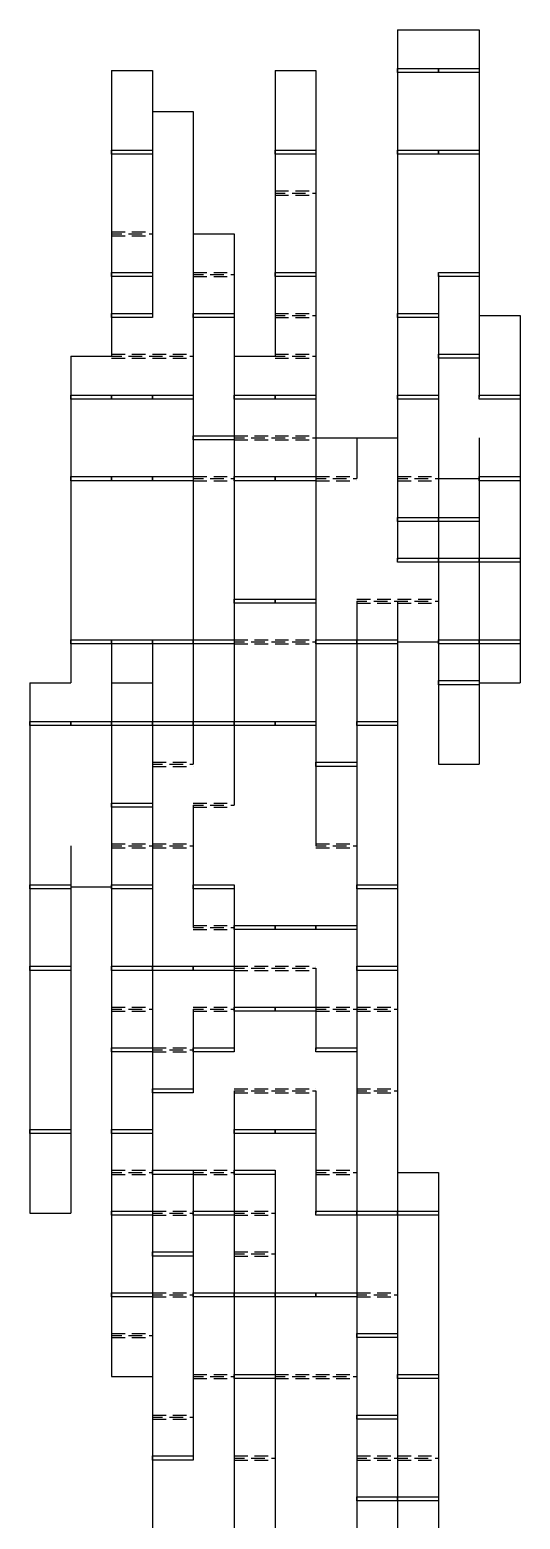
# Model space of a CAD drawing. Header units: millimetres. Extents: x 0 to 95, y 0 to 594.
# Drawn here: x 0 to 94.8, y 305.5 to 593.9 of the extents above; entities that cross this region are included whole.
import ezdxf

# ---------------------------------------------------------------- set-up
doc = ezdxf.new("R2010")
doc.units = ezdxf.units.MM
for name, color, linetype in [('CUT', 3, 'CONTINUOUS'), ('MOUNTAIN_FOLD', 1, 'CONTINUOUS'), ('VALLEY_FOLD', 5, 'CONTINUOUS')]:
    doc.layers.add(name, color=color, linetype=linetype)

msp = doc.modelspace()

# ---------------------------------------------------------------- linework, layer by layer
at = {"layer": 'CUT'}
for p, q in [((71.118, 593.944), (71.118, 586.042)), ((71.118, 593.944), (79.02, 593.944)), ((79.02, 593.944), (86.922, 593.944)), ((86.922, 593.944), (86.922, 586.042)), ((15.804, 586.042), (23.706, 586.042)), ((15.804, 586.042), (15.804, 578.14)), ((23.706, 586.042), (23.706, 578.14)), ((47.412, 586.042), (55.314, 586.042)), ((47.412, 586.042), (47.412, 578.14)), ((55.314, 586.042), (55.314, 578.14)), ((71.118, 586.042), (71.118, 578.14)), ((86.922, 586.042), (86.922, 578.14)), ((15.804, 578.14), (15.804, 570.238)), ((23.706, 578.14), (31.608, 578.14)), ((23.706, 578.14), (23.706, 570.238)), ((31.608, 578.14), (31.608, 570.238)), ((47.412, 578.14), (47.412, 570.238)), ((55.314, 578.14), (55.314, 570.238)), ((71.118, 578.14), (71.118, 570.238)), ((86.922, 578.14), (86.922, 570.238)), ((15.804, 570.238), (15.804, 562.336)), ((23.706, 570.238), (23.706, 562.336)), ((31.608, 570.238), (31.608, 562.336)), ((47.412, 570.238), (47.412, 562.336)), ((55.314, 570.238), (55.314, 562.336)), ((71.118, 570.238), (71.118, 562.336)), ((86.922, 570.238), (86.922, 562.336)), ((15.804, 562.336), (15.804, 554.434)), ((23.706, 562.336), (23.706, 554.434)), ((31.608, 562.336), (31.608, 554.434)), ((47.412, 562.336), (47.412, 554.434)), ((55.314, 562.336), (55.314, 554.434)), ((71.118, 562.336), (71.118, 554.434)), ((86.922, 562.336), (86.922, 554.434)), ((15.804, 554.434), (15.804, 546.532)), ((23.706, 554.434), (23.706, 546.532)), ((31.608, 554.434), (31.608, 546.532)), ((31.608, 554.434), (39.51, 554.434)), ((39.51, 554.434), (39.51, 546.532)), ((47.412, 554.434), (47.412, 546.532)), ((55.314, 554.434), (55.314, 546.532)), ((71.118, 554.434), (71.118, 546.532)), ((86.922, 554.434), (86.922, 546.532)), ((15.804, 546.532), (15.804, 538.63)), ((23.706, 546.532), (23.706, 538.63)), ((31.608, 546.532), (31.608, 538.63)), ((39.51, 546.532), (39.51, 538.63)), ((47.412, 546.532), (47.412, 538.63)), ((55.314, 546.532), (55.314, 538.63)), ((71.118, 546.532), (71.118, 538.63)), ((79.02, 546.532), (79.02, 538.63)), ((86.922, 546.532), (86.922, 538.63)), ((15.804, 538.63), (15.804, 530.728)), ((31.608, 538.63), (31.608, 530.728)), ((39.51, 538.63), (39.51, 530.728)), ((47.412, 538.63), (47.412, 530.728)), ((55.314, 538.63), (55.314, 530.728)), ((71.118, 538.63), (71.118, 530.728)), ((79.02, 538.63), (79.02, 530.728)), ((86.922, 538.63), (86.922, 530.728)), ((86.922, 538.63), (94.824, 538.63)), ((94.824, 538.63), (94.824, 530.728)), ((7.902, 530.728), (7.902, 522.826)), ((7.902, 530.728), (15.804, 530.728)), ((31.608, 530.728), (31.608, 522.826)), ((39.51, 530.728), (39.51, 522.826)), ((39.51, 530.728), (47.412, 530.728)), ((55.314, 530.728), (55.314, 522.826)), ((71.118, 530.728), (71.118, 522.826)), ((79.02, 530.728), (79.02, 522.826)), ((86.922, 530.728), (86.922, 522.826)), ((94.824, 530.728), (94.824, 522.826)), ((7.902, 522.826), (7.902, 514.924)), ((31.608, 522.826), (31.608, 514.924)), ((39.51, 522.826), (39.51, 514.924)), ((55.314, 522.826), (55.314, 514.924)), ((71.118, 522.826), (71.118, 514.924)), ((79.02, 522.826), (79.02, 514.924)), ((94.824, 522.826), (94.824, 514.924)), ((7.902, 514.924), (7.902, 507.022)), ((31.608, 514.924), (31.608, 507.022)), ((39.51, 514.924), (39.51, 507.022)), ((55.314, 514.924), (63.216, 514.924)), ((55.314, 514.924), (55.314, 507.022)), ((63.216, 514.924), (71.118, 514.924)), ((63.216, 514.924), (63.216, 507.022)), ((71.118, 514.924), (71.118, 507.022)), ((79.02, 514.924), (79.02, 507.022)), ((86.922, 514.924), (86.922, 507.022)), ((94.824, 514.924), (94.824, 507.022)), ((7.902, 507.022), (7.902, 499.12)), ((31.608, 507.022), (31.608, 499.12)), ((39.51, 507.022), (39.51, 499.12)), ((55.314, 507.022), (55.314, 499.12)), ((71.118, 507.022), (71.118, 499.12)), ((79.02, 507.022), (86.922, 507.022)), ((79.02, 507.022), (79.02, 499.12)), ((86.922, 507.022), (86.922, 499.12)), ((94.824, 507.022), (94.824, 499.12)), ((7.902, 499.12), (7.902, 491.218)), ((31.608, 499.12), (31.608, 491.218)), ((39.51, 499.12), (39.51, 491.218)), ((55.314, 499.12), (55.314, 491.218)), ((71.118, 499.12), (71.118, 491.218)), ((79.02, 499.12), (79.02, 491.218)), ((86.922, 499.12), (86.922, 491.218)), ((94.824, 499.12), (94.824, 491.218)), ((7.902, 491.218), (7.902, 483.316)), ((31.608, 491.218), (31.608, 483.316)), ((39.51, 491.218), (39.51, 483.316)), ((55.314, 491.218), (55.314, 483.316)), ((79.02, 491.218), (79.02, 483.316)), ((86.922, 491.218), (86.922, 483.316)), ((94.824, 491.218), (94.824, 483.316)), ((7.902, 483.316), (7.902, 475.414)), ((31.608, 483.316), (31.608, 475.414)), ((39.51, 483.316), (39.51, 475.414)), ((55.314, 483.316), (55.314, 475.414)), ((63.216, 483.316), (63.216, 475.414)), ((71.118, 483.316), (71.118, 475.414)), ((79.02, 483.316), (79.02, 475.414)), ((86.922, 483.316), (86.922, 475.414)), ((94.824, 483.316), (94.824, 475.414)), ((7.902, 475.414), (7.902, 467.512)), ((15.804, 475.414), (15.804, 467.512)), ((23.706, 475.414), (23.706, 467.512)), ((31.608, 475.414), (31.608, 467.512)), ((39.51, 475.414), (39.51, 467.512)), ((55.314, 475.414), (55.314, 467.512)), ((63.216, 475.414), (63.216, 467.512)), ((71.118, 475.414), (71.118, 467.512)), ((71.118, 475.414), (79.02, 475.414)), ((79.02, 475.414), (79.02, 467.512)), ((86.922, 475.414), (86.922, 467.512)), ((94.824, 475.414), (94.824, 467.512)), ((0, 467.512), (7.902, 467.512)), ((0, 467.512), (0, 459.61)), ((15.804, 467.512), (23.706, 467.512)), ((15.804, 467.512), (15.804, 459.61)), ((23.706, 467.512), (23.706, 459.61)), ((31.608, 467.512), (31.608, 459.61)), ((39.51, 467.512), (39.51, 459.61)), ((55.314, 467.512), (55.314, 459.61)), ((63.216, 467.512), (63.216, 459.61)), ((71.118, 467.512), (71.118, 459.61)), ((79.02, 467.512), (79.02, 459.61)), ((86.922, 467.512), (94.824, 467.512)), ((86.922, 467.512), (86.922, 459.61)), ((0, 459.61), (0, 451.708)), ((15.804, 459.61), (15.804, 451.708)), ((23.706, 459.61), (23.706, 451.708)), ((31.608, 459.61), (31.608, 451.708)), ((39.51, 459.61), (39.51, 451.708)), ((55.314, 459.61), (55.314, 451.708)), ((63.216, 459.61), (63.216, 451.708)), ((71.118, 459.61), (71.118, 451.708)), ((79.02, 459.61), (79.02, 451.708)), ((86.922, 459.61), (86.922, 451.708)), ((0, 451.708), (0, 443.806)), ((15.804, 451.708), (15.804, 443.806)), ((23.706, 451.708), (23.706, 443.806)), ((39.51, 451.708), (39.51, 443.806)), ((55.314, 451.708), (55.314, 443.806)), ((63.216, 451.708), (63.216, 443.806)), ((71.118, 451.708), (71.118, 443.806)), ((79.02, 451.708), (86.922, 451.708)), ((0, 443.806), (0, 435.904)), ((15.804, 443.806), (15.804, 435.904)), ((23.706, 443.806), (23.706, 435.904)), ((31.608, 443.806), (31.608, 435.904)), ((55.314, 443.806), (55.314, 435.904)), ((63.216, 443.806), (63.216, 435.904)), ((71.118, 443.806), (71.118, 435.904)), ((0, 435.904), (0, 428.002)), ((7.902, 435.904), (7.902, 428.002)), ((15.804, 435.904), (15.804, 428.002)), ((23.706, 435.904), (23.706, 428.002)), ((31.608, 435.904), (31.608, 428.002)), ((63.216, 435.904), (63.216, 428.002)), ((71.118, 435.904), (71.118, 428.002)), ((0, 428.002), (0, 420.1)), ((7.902, 428.002), (7.902, 420.1)), ((7.902, 428.002), (15.804, 428.002)), ((15.804, 428.002), (15.804, 420.1)), ((23.706, 428.002), (23.706, 420.1)), ((31.608, 428.002), (31.608, 420.1)), ((39.51, 428.002), (39.51, 420.1)), ((63.216, 428.002), (63.216, 420.1)), ((71.118, 428.002), (71.118, 420.1)), ((0, 420.1), (0, 412.198)), ((7.902, 420.1), (7.902, 412.198)), ((15.804, 420.1), (15.804, 412.198)), ((23.706, 420.1), (23.706, 412.198)), ((39.51, 420.1), (39.51, 412.198)), ((63.216, 420.1), (63.216, 412.198)), ((71.118, 420.1), (71.118, 412.198)), ((0, 412.198), (0, 404.296)), ((7.902, 412.198), (7.902, 404.296)), ((15.804, 412.198), (15.804, 404.296)), ((23.706, 412.198), (23.706, 404.296)), ((39.51, 412.198), (39.51, 404.296)), ((55.314, 412.198), (55.314, 404.296)), ((63.216, 412.198), (63.216, 404.296)), ((71.118, 412.198), (71.118, 404.296)), ((0, 404.296), (0, 396.394)), ((7.902, 404.296), (7.902, 396.394)), ((15.804, 404.296), (15.804, 396.394)), ((23.706, 404.296), (23.706, 396.394)), ((31.608, 404.296), (31.608, 396.394)), ((39.51, 404.296), (39.51, 396.394)), ((55.314, 404.296), (55.314, 396.394)), ((63.216, 404.296), (63.216, 396.394)), ((71.118, 404.296), (71.118, 396.394)), ((0, 396.394), (0, 388.492)), ((7.902, 396.394), (7.902, 388.492)), ((15.804, 396.394), (15.804, 388.492)), ((23.706, 396.394), (23.706, 388.492)), ((31.608, 396.394), (31.608, 388.492)), ((63.216, 396.394), (63.216, 388.492)), ((71.118, 396.394), (71.118, 388.492)), ((0, 388.492), (0, 380.59)), ((7.902, 388.492), (7.902, 380.59)), ((15.804, 388.492), (15.804, 380.59)), ((23.706, 388.492), (23.706, 380.59)), ((39.51, 388.492), (39.51, 380.59)), ((55.314, 388.492), (55.314, 380.59)), ((63.216, 388.492), (63.216, 380.59)), ((71.118, 388.492), (71.118, 380.59)), ((0, 380.59), (0, 372.688)), ((7.902, 380.59), (7.902, 372.688)), ((15.804, 380.59), (15.804, 372.688)), ((23.706, 380.59), (23.706, 372.688)), ((39.51, 380.59), (39.51, 372.688)), ((55.314, 380.59), (55.314, 372.688)), ((63.216, 380.59), (63.216, 372.688)), ((71.118, 380.59), (71.118, 372.688)), ((0, 372.688), (0, 364.786)), ((7.902, 372.688), (7.902, 364.786)), ((15.804, 372.688), (15.804, 364.786)), ((23.706, 372.688), (23.706, 364.786)), ((31.608, 372.688), (31.608, 364.786)), ((39.51, 372.688), (39.51, 364.786)), ((47.412, 372.688), (47.412, 364.786)), ((55.314, 372.688), (55.314, 364.786)), ((63.216, 372.688), (63.216, 364.786)), ((71.118, 372.688), (71.118, 364.786)), ((71.118, 372.688), (79.02, 372.688)), ((79.02, 372.688), (79.02, 364.786)), ((0, 364.786), (7.902, 364.786)), ((15.804, 364.786), (15.804, 356.884)), ((23.706, 364.786), (23.706, 356.884)), ((31.608, 364.786), (31.608, 356.884)), ((39.51, 364.786), (39.51, 356.884)), ((47.412, 364.786), (47.412, 356.884)), ((63.216, 364.786), (63.216, 356.884)), ((71.118, 364.786), (71.118, 356.884)), ((79.02, 364.786), (79.02, 356.884)), ((15.804, 356.884), (15.804, 348.982)), ((23.706, 356.884), (23.706, 348.982)), ((31.608, 356.884), (31.608, 348.982)), ((39.51, 356.884), (39.51, 348.982)), ((47.412, 356.884), (47.412, 348.982)), ((63.216, 356.884), (63.216, 348.982)), ((71.118, 356.884), (71.118, 348.982)), ((79.02, 356.884), (79.02, 348.982)), ((15.804, 348.982), (15.804, 341.08)), ((23.706, 348.982), (23.706, 341.08)), ((31.608, 348.982), (31.608, 341.08)), ((39.51, 348.982), (39.51, 341.08)), ((47.412, 348.982), (47.412, 341.08)), ((63.216, 348.982), (63.216, 341.08)), ((71.118, 348.982), (71.118, 341.08)), ((79.02, 348.982), (79.02, 341.08)), ((15.804, 341.08), (15.804, 333.178)), ((23.706, 341.08), (23.706, 333.178)), ((31.608, 341.08), (31.608, 333.178)), ((39.51, 341.08), (39.51, 333.178)), ((47.412, 341.08), (47.412, 333.178)), ((63.216, 341.08), (63.216, 333.178)), ((71.118, 341.08), (71.118, 333.178)), ((79.02, 341.08), (79.02, 333.178)), ((15.804, 333.178), (23.706, 333.178)), ((23.706, 333.178), (23.706, 325.276)), ((31.608, 333.178), (31.608, 325.276)), ((39.51, 333.178), (39.51, 325.276)), ((47.412, 333.178), (47.412, 325.276)), ((63.216, 333.178), (63.216, 325.276)), ((71.118, 333.178), (71.118, 325.276)), ((79.02, 333.178), (79.02, 325.276)), ((23.706, 325.276), (23.706, 317.374)), ((31.608, 325.276), (31.608, 317.374)), ((39.51, 325.276), (39.51, 317.374)), ((47.412, 325.276), (47.412, 317.374)), ((63.216, 325.276), (63.216, 317.374)), ((71.118, 325.276), (71.118, 317.374)), ((79.02, 325.276), (79.02, 317.374)), ((23.706, 317.374), (23.706, 309.472)), ((39.51, 317.374), (39.51, 309.472)), ((47.412, 317.374), (47.412, 309.472)), ((63.216, 317.374), (63.216, 309.472)), ((71.118, 317.374), (71.118, 309.472)), ((79.02, 317.374), (79.02, 309.472)), ((23.706, 309.472), (23.706, 301.57)), ((39.51, 309.472), (39.51, 301.57)), ((47.412, 309.472), (47.412, 301.57)), ((63.216, 309.472), (63.216, 301.57)), ((71.118, 309.472), (71.118, 301.57)), ((79.02, 309.472), (79.02, 301.57))]:
    msp.add_line(p, q, dxfattribs=at)
at = {"layer": 'MOUNTAIN_FOLD'}
for points in [[(71.118, 586.4371), (79.02, 586.4371), (79.02, 585.6469), (71.118, 585.6469)], [(79.02, 586.4371), (86.922, 586.4371), (86.922, 585.6469), (79.02, 585.6469)], [(15.804, 570.6331), (23.706, 570.6331), (23.706, 569.8429), (15.804, 569.8429)], [(47.412, 570.6331), (55.314, 570.6331), (55.314, 569.8429), (47.412, 569.8429)], [(71.118, 570.6331), (79.02, 570.6331), (79.02, 569.8429), (71.118, 569.8429)], [(79.02, 570.6331), (86.922, 570.6331), (86.922, 569.8429), (79.02, 569.8429)], [(15.804, 546.9271), (23.706, 546.9271), (23.706, 546.1369), (15.804, 546.1369)], [(47.412, 546.9271), (55.314, 546.9271), (55.314, 546.1369), (47.412, 546.1369)], [(79.02, 546.9271), (86.922, 546.9271), (86.922, 546.1369), (79.02, 546.1369)], [(15.804, 539.0251), (23.706, 539.0251), (23.706, 538.2349), (15.804, 538.2349)], [(31.608, 539.0251), (39.51, 539.0251), (39.51, 538.2349), (31.608, 538.2349)], [(71.118, 539.0251), (79.02, 539.0251), (79.02, 538.2349), (71.118, 538.2349)], [(79.02, 531.1231), (86.922, 531.1231), (86.922, 530.3329), (79.02, 530.3329)], [(7.902, 523.2211), (15.804, 523.2211), (15.804, 522.4309), (7.902, 522.4309)], [(15.804, 523.2211), (23.706, 523.2211), (23.706, 522.4309), (15.804, 522.4309)], [(23.706, 523.2211), (31.608, 523.2211), (31.608, 522.4309), (23.706, 522.4309)], [(39.51, 523.2211), (47.412, 523.2211), (47.412, 522.4309), (39.51, 522.4309)], [(47.412, 523.2211), (55.314, 523.2211), (55.314, 522.4309), (47.412, 522.4309)], [(71.118, 523.2211), (79.02, 523.2211), (79.02, 522.4309), (71.118, 522.4309)], [(86.922, 523.2211), (94.824, 523.2211), (94.824, 522.4309), (86.922, 522.4309)], [(31.608, 515.3191), (39.51, 515.3191), (39.51, 514.5289), (31.608, 514.5289)], [(7.902, 507.4171), (15.804, 507.4171), (15.804, 506.6269), (7.902, 506.6269)], [(15.804, 507.4171), (23.706, 507.4171), (23.706, 506.6269), (15.804, 506.6269)], [(23.706, 507.4171), (31.608, 507.4171), (31.608, 506.6269), (23.706, 506.6269)], [(39.51, 507.4171), (47.412, 507.4171), (47.412, 506.6269), (39.51, 506.6269)], [(47.412, 507.4171), (55.314, 507.4171), (55.314, 506.6269), (47.412, 506.6269)], [(86.922, 507.4171), (94.824, 507.4171), (94.824, 506.6269), (86.922, 506.6269)], [(71.118, 499.5151), (79.02, 499.5151), (79.02, 498.7249), (71.118, 498.7249)], [(79.02, 499.5151), (86.922, 499.5151), (86.922, 498.7249), (79.02, 498.7249)], [(71.118, 491.6131), (79.02, 491.6131), (79.02, 490.8229), (71.118, 490.8229)], [(79.02, 491.6131), (86.922, 491.6131), (86.922, 490.8229), (79.02, 490.8229)], [(86.922, 491.6131), (94.824, 491.6131), (94.824, 490.8229), (86.922, 490.8229)], [(39.51, 483.7111), (47.412, 483.7111), (47.412, 482.9209), (39.51, 482.9209)], [(47.412, 483.7111), (55.314, 483.7111), (55.314, 482.9209), (47.412, 482.9209)], [(7.902, 475.8091), (15.804, 475.8091), (15.804, 475.0189), (7.902, 475.0189)], [(15.804, 475.8091), (23.706, 475.8091), (23.706, 475.0189), (15.804, 475.0189)], [(23.706, 475.8091), (31.608, 475.8091), (31.608, 475.0189), (23.706, 475.0189)], [(31.608, 475.8091), (39.51, 475.8091), (39.51, 475.0189), (31.608, 475.0189)], [(55.314, 475.8091), (63.216, 475.8091), (63.216, 475.0189), (55.314, 475.0189)], [(63.216, 475.8091), (71.118, 475.8091), (71.118, 475.0189), (63.216, 475.0189)], [(79.02, 475.8091), (86.922, 475.8091), (86.922, 475.0189), (79.02, 475.0189)], [(86.922, 475.8091), (94.824, 475.8091), (94.824, 475.0189), (86.922, 475.0189)], [(79.02, 467.9071), (86.922, 467.9071), (86.922, 467.1169), (79.02, 467.1169)], [(0, 460.0051), (7.902, 460.0051), (7.902, 459.2149), (0, 459.2149)], [(7.902, 460.0051), (15.804, 460.0051), (15.804, 459.2149), (7.902, 459.2149)], [(15.804, 460.0051), (23.706, 460.0051), (23.706, 459.2149), (15.804, 459.2149)], [(23.706, 460.0051), (31.608, 460.0051), (31.608, 459.2149), (23.706, 459.2149)], [(31.608, 460.0051), (39.51, 460.0051), (39.51, 459.2149), (31.608, 459.2149)], [(39.51, 460.0051), (47.412, 460.0051), (47.412, 459.2149), (39.51, 459.2149)], [(47.412, 460.0051), (55.314, 460.0051), (55.314, 459.2149), (47.412, 459.2149)], [(63.216, 460.0051), (71.118, 460.0051), (71.118, 459.2149), (63.216, 459.2149)], [(55.314, 452.1031), (63.216, 452.1031), (63.216, 451.3129), (55.314, 451.3129)], [(15.804, 444.2011), (23.706, 444.2011), (23.706, 443.4109), (15.804, 443.4109)], [(0, 428.3971), (7.902, 428.3971), (7.902, 427.6069), (0, 427.6069)], [(15.804, 428.3971), (23.706, 428.3971), (23.706, 427.6069), (15.804, 427.6069)], [(31.608, 428.3971), (39.51, 428.3971), (39.51, 427.6069), (31.608, 427.6069)], [(63.216, 428.3971), (71.118, 428.3971), (71.118, 427.6069), (63.216, 427.6069)], [(39.51, 420.4951), (47.412, 420.4951), (47.412, 419.7049), (39.51, 419.7049)], [(47.412, 420.4951), (55.314, 420.4951), (55.314, 419.7049), (47.412, 419.7049)], [(55.314, 420.4951), (63.216, 420.4951), (63.216, 419.7049), (55.314, 419.7049)], [(0, 412.5931), (7.902, 412.5931), (7.902, 411.8029), (0, 411.8029)], [(15.804, 412.5931), (23.706, 412.5931), (23.706, 411.8029), (15.804, 411.8029)], [(23.706, 412.5931), (31.608, 412.5931), (31.608, 411.8029), (23.706, 411.8029)], [(31.608, 412.5931), (39.51, 412.5931), (39.51, 411.8029), (31.608, 411.8029)], [(63.216, 412.5931), (71.118, 412.5931), (71.118, 411.8029), (63.216, 411.8029)], [(39.51, 404.6911), (47.412, 404.6911), (47.412, 403.9009), (39.51, 403.9009)], [(47.412, 404.6911), (55.314, 404.6911), (55.314, 403.9009), (47.412, 403.9009)], [(15.804, 396.7891), (23.706, 396.7891), (23.706, 395.9989), (15.804, 395.9989)], [(31.608, 396.7891), (39.51, 396.7891), (39.51, 395.9989), (31.608, 395.9989)], [(55.314, 396.7891), (63.216, 396.7891), (63.216, 395.9989), (55.314, 395.9989)], [(23.706, 388.8871), (31.608, 388.8871), (31.608, 388.0969), (23.706, 388.0969)], [(0, 380.9851), (7.902, 380.9851), (7.902, 380.1949), (0, 380.1949)], [(15.804, 380.9851), (23.706, 380.9851), (23.706, 380.1949), (15.804, 380.1949)], [(39.51, 380.9851), (47.412, 380.9851), (47.412, 380.1949), (39.51, 380.1949)], [(47.412, 380.9851), (55.314, 380.9851), (55.314, 380.1949), (47.412, 380.1949)], [(23.706, 373.0831), (31.608, 373.0831), (31.608, 372.2929), (23.706, 372.2929)], [(39.51, 373.0831), (47.412, 373.0831), (47.412, 372.2929), (39.51, 372.2929)], [(15.804, 365.1811), (23.706, 365.1811), (23.706, 364.3909), (15.804, 364.3909)], [(31.608, 365.1811), (39.51, 365.1811), (39.51, 364.3909), (31.608, 364.3909)], [(55.314, 365.1811), (63.216, 365.1811), (63.216, 364.3909), (55.314, 364.3909)], [(63.216, 365.1811), (71.118, 365.1811), (71.118, 364.3909), (63.216, 364.3909)], [(71.118, 365.1811), (79.02, 365.1811), (79.02, 364.3909), (71.118, 364.3909)], [(23.706, 357.2791), (31.608, 357.2791), (31.608, 356.4889), (23.706, 356.4889)], [(15.804, 349.3771), (23.706, 349.3771), (23.706, 348.5869), (15.804, 348.5869)], [(31.608, 349.3771), (39.51, 349.3771), (39.51, 348.5869), (31.608, 348.5869)], [(39.51, 349.3771), (47.412, 349.3771), (47.412, 348.5869), (39.51, 348.5869)], [(47.412, 349.3771), (55.314, 349.3771), (55.314, 348.5869), (47.412, 348.5869)], [(55.314, 349.3771), (63.216, 349.3771), (63.216, 348.5869), (55.314, 348.5869)], [(63.216, 341.4751), (71.118, 341.4751), (71.118, 340.6849), (63.216, 340.6849)], [(39.51, 333.5731), (47.412, 333.5731), (47.412, 332.7829), (39.51, 332.7829)], [(71.118, 333.5731), (79.02, 333.5731), (79.02, 332.7829), (71.118, 332.7829)], [(63.216, 325.6711), (71.118, 325.6711), (71.118, 324.8809), (63.216, 324.8809)], [(23.706, 317.7691), (31.608, 317.7691), (31.608, 316.9789), (23.706, 316.9789)], [(63.216, 309.8671), (71.118, 309.8671), (71.118, 309.0769), (63.216, 309.0769)], [(71.118, 309.8671), (79.02, 309.8671), (79.02, 309.0769), (71.118, 309.0769)]]:
    msp.add_lwpolyline(points, close=True, dxfattribs=at)
at = {"layer": 'VALLEY_FOLD'}
for p, q in [((47.412, 562.7311), (50.046, 562.7311)), ((51.363, 562.7311), (53.997, 562.7311)), ((55.314, 562.7311), (55.314, 562.7311)), ((47.412, 562.336), (49.3875, 562.336)), ((47.412, 561.9409), (50.046, 561.9409)), ((50.7045, 562.336), (53.3385, 562.336)), ((51.363, 561.9409), (53.997, 561.9409)), ((54.6555, 562.336), (55.314, 562.336)), ((55.314, 561.9409), (55.314, 561.9409)), ((15.804, 554.8291), (18.438, 554.8291)), ((15.804, 554.434), (17.7795, 554.434)), ((15.804, 554.0389), (18.438, 554.0389)), ((19.0965, 554.434), (21.7305, 554.434)), ((19.755, 554.8291), (22.389, 554.8291)), ((19.755, 554.0389), (22.389, 554.0389)), ((23.0475, 554.434), (23.706, 554.434)), ((31.608, 546.9271), (34.242, 546.9271)), ((31.608, 546.532), (33.5835, 546.532)), ((31.608, 546.1369), (34.242, 546.1369)), ((34.9005, 546.532), (37.5345, 546.532)), ((35.559, 546.9271), (38.193, 546.9271)), ((35.559, 546.1369), (38.193, 546.1369)), ((38.8515, 546.532), (39.51, 546.532)), ((47.412, 539.0251), (50.046, 539.0251)), ((47.412, 538.63), (49.3875, 538.63)), ((47.412, 538.2349), (50.046, 538.2349)), ((50.7045, 538.63), (53.3385, 538.63)), ((51.363, 539.0251), (53.997, 539.0251)), ((51.363, 538.2349), (53.997, 538.2349)), ((54.6555, 538.63), (55.314, 538.63)), ((55.314, 539.0251), (55.314, 539.0251)), ((55.314, 538.2349), (55.314, 538.2349)), ((15.804, 531.1231), (18.438, 531.1231)), ((15.804, 530.728), (17.7795, 530.728)), ((19.0965, 530.728), (21.7305, 530.728)), ((19.755, 531.1231), (22.389, 531.1231)), ((23.0475, 530.728), (23.706, 530.728)), ((23.706, 531.1231), (26.34, 531.1231)), ((23.706, 530.728), (25.6815, 530.728)), ((26.9985, 530.728), (29.6325, 530.728)), ((27.657, 531.1231), (30.291, 531.1231)), ((30.9495, 530.728), (31.608, 530.728)), ((31.608, 531.1231), (31.608, 531.1231)), ((47.412, 531.1231), (50.046, 531.1231)), ((47.412, 530.728), (49.3875, 530.728)), ((50.7045, 530.728), (53.3385, 530.728)), ((51.363, 531.1231), (53.997, 531.1231)), ((54.6555, 530.728), (55.314, 530.728)), ((55.314, 531.1231), (55.314, 531.1231)), ((15.804, 530.3329), (18.438, 530.3329)), ((19.755, 530.3329), (22.389, 530.3329)), ((23.706, 530.3329), (26.34, 530.3329)), ((27.657, 530.3329), (30.291, 530.3329)), ((31.608, 530.3329), (31.608, 530.3329)), ((47.412, 530.3329), (50.046, 530.3329)), ((51.363, 530.3329), (53.997, 530.3329)), ((55.314, 530.3329), (55.314, 530.3329)), ((39.51, 515.3191), (42.144, 515.3191)), ((39.51, 514.924), (41.4855, 514.924)), ((39.51, 514.5289), (42.144, 514.5289)), ((42.8025, 514.924), (45.4365, 514.924)), ((43.461, 515.3191), (46.095, 515.3191)), ((43.461, 514.5289), (46.095, 514.5289)), ((46.7535, 514.924), (47.412, 514.924)), ((47.412, 515.3191), (47.412, 515.3191)), ((47.412, 515.3191), (50.046, 515.3191)), ((47.412, 514.924), (49.3875, 514.924)), ((47.412, 514.5289), (47.412, 514.5289)), ((47.412, 514.5289), (50.046, 514.5289)), ((50.7045, 514.924), (53.3385, 514.924)), ((51.363, 515.3191), (53.997, 515.3191)), ((51.363, 514.5289), (53.997, 514.5289)), ((54.6555, 514.924), (55.314, 514.924)), ((55.314, 515.3191), (55.314, 515.3191)), ((55.314, 514.5289), (55.314, 514.5289)), ((31.608, 507.4171), (34.242, 507.4171)), ((31.608, 507.022), (33.5835, 507.022)), ((31.608, 506.6269), (34.242, 506.6269)), ((34.9005, 507.022), (37.5345, 507.022)), ((35.559, 507.4171), (38.193, 507.4171)), ((35.559, 506.6269), (38.193, 506.6269)), ((38.8515, 507.022), (39.51, 507.022)), ((55.314, 507.4171), (57.948, 507.4171)), ((55.314, 507.022), (57.2895, 507.022)), ((55.314, 506.6269), (57.948, 506.6269)), ((58.6065, 507.022), (61.2405, 507.022)), ((59.265, 507.4171), (61.899, 507.4171)), ((59.265, 506.6269), (61.899, 506.6269)), ((62.5575, 507.022), (63.216, 507.022)), ((63.216, 507.4171), (63.216, 507.4171)), ((63.216, 506.6269), (63.216, 506.6269)), ((71.118, 507.4171), (73.752, 507.4171)), ((71.118, 507.022), (73.0935, 507.022)), ((71.118, 506.6269), (73.752, 506.6269)), ((74.4105, 507.022), (77.0445, 507.022)), ((75.069, 507.4171), (77.703, 507.4171)), ((75.069, 506.6269), (77.703, 506.6269)), ((78.3615, 507.022), (79.02, 507.022)), ((79.02, 507.4171), (79.02, 507.4171)), ((79.02, 506.6269), (79.02, 506.6269)), ((63.216, 483.7111), (65.85, 483.7111)), ((63.216, 483.316), (65.1915, 483.316)), ((63.216, 482.9209), (65.85, 482.9209)), ((66.5085, 483.316), (69.1425, 483.316)), ((67.167, 483.7111), (69.801, 483.7111)), ((67.167, 482.9209), (69.801, 482.9209)), ((70.4595, 483.316), (71.118, 483.316)), ((71.118, 483.7111), (73.752, 483.7111)), ((71.118, 483.316), (73.0935, 483.316)), ((71.118, 482.9209), (73.752, 482.9209)), ((74.4105, 483.316), (77.0445, 483.316)), ((75.069, 483.7111), (77.703, 483.7111)), ((75.069, 482.9209), (77.703, 482.9209)), ((78.3615, 483.316), (79.02, 483.316)), ((79.02, 483.7111), (79.02, 483.7111)), ((79.02, 482.9209), (79.02, 482.9209)), ((39.51, 475.8091), (42.144, 475.8091)), ((39.51, 475.414), (41.4855, 475.414)), ((39.51, 475.0189), (42.144, 475.0189)), ((42.8025, 475.414), (45.4365, 475.414)), ((43.461, 475.8091), (46.095, 475.8091)), ((43.461, 475.0189), (46.095, 475.0189)), ((46.7535, 475.414), (47.412, 475.414)), ((47.412, 475.8091), (47.412, 475.8091)), ((47.412, 475.8091), (50.046, 475.8091)), ((47.412, 475.414), (49.3875, 475.414)), ((47.412, 475.0189), (50.046, 475.0189)), ((47.412, 475.0189), (47.412, 475.0189)), ((50.7045, 475.414), (53.3385, 475.414)), ((51.363, 475.8091), (53.997, 475.8091)), ((51.363, 475.0189), (53.997, 475.0189)), ((54.6555, 475.414), (55.314, 475.414)), ((55.314, 475.8091), (55.314, 475.8091)), ((55.314, 475.0189), (55.314, 475.0189)), ((23.706, 452.1031), (26.34, 452.1031)), ((23.706, 451.708), (25.6815, 451.708)), ((23.706, 451.3129), (26.34, 451.3129)), ((26.9985, 451.708), (29.6325, 451.708)), ((27.657, 452.1031), (30.291, 452.1031)), ((27.657, 451.3129), (30.291, 451.3129)), ((30.9495, 451.708), (31.608, 451.708)), ((31.608, 452.1031), (31.608, 452.1031)), ((31.608, 451.3129), (31.608, 451.3129)), ((31.608, 444.2011), (34.242, 444.2011)), ((35.559, 444.2011), (38.193, 444.2011)), ((31.608, 443.806), (33.5835, 443.806)), ((31.608, 443.4109), (34.242, 443.4109)), ((34.9005, 443.806), (37.5345, 443.806)), ((35.559, 443.4109), (38.193, 443.4109)), ((38.8515, 443.806), (39.51, 443.806)), ((15.804, 436.2991), (18.438, 436.2991)), ((15.804, 435.904), (17.7795, 435.904)), ((19.0965, 435.904), (21.7305, 435.904)), ((19.755, 436.2991), (22.389, 436.2991)), ((23.0475, 435.904), (23.706, 435.904)), ((23.706, 436.2991), (26.34, 436.2991)), ((23.706, 435.904), (25.6815, 435.904)), ((26.9985, 435.904), (29.6325, 435.904)), ((27.657, 436.2991), (30.291, 436.2991)), ((30.9495, 435.904), (31.608, 435.904)), ((31.608, 436.2991), (31.608, 436.2991)), ((55.314, 436.2991), (57.948, 436.2991)), ((55.314, 435.904), (57.2895, 435.904)), ((58.6065, 435.904), (61.2405, 435.904)), ((59.265, 436.2991), (61.899, 436.2991)), ((62.5575, 435.904), (63.216, 435.904)), ((63.216, 436.2991), (63.216, 436.2991)), ((15.804, 435.5089), (18.438, 435.5089)), ((19.755, 435.5089), (22.389, 435.5089)), ((23.706, 435.5089), (26.34, 435.5089)), ((27.657, 435.5089), (30.291, 435.5089)), ((31.608, 435.5089), (31.608, 435.5089)), ((55.314, 435.5089), (57.948, 435.5089)), ((59.265, 435.5089), (61.899, 435.5089)), ((63.216, 435.5089), (63.216, 435.5089)), ((31.608, 420.4951), (34.242, 420.4951)), ((31.608, 420.1), (33.5835, 420.1)), ((31.608, 419.7049), (34.242, 419.7049)), ((34.9005, 420.1), (37.5345, 420.1)), ((35.559, 420.4951), (38.193, 420.4951)), ((35.559, 419.7049), (38.193, 419.7049)), ((38.8515, 420.1), (39.51, 420.1)), ((39.51, 412.5931), (42.144, 412.5931)), ((43.461, 412.5931), (46.095, 412.5931)), ((47.412, 412.5931), (50.046, 412.5931)), ((47.412, 412.5931), (47.412, 412.5931)), ((51.363, 412.5931), (53.997, 412.5931)), ((55.314, 412.5931), (55.314, 412.5931)), ((39.51, 412.198), (41.4855, 412.198)), ((39.51, 411.8029), (42.144, 411.8029)), ((42.8025, 412.198), (45.4365, 412.198)), ((43.461, 411.8029), (46.095, 411.8029)), ((46.7535, 412.198), (47.412, 412.198)), ((47.412, 412.198), (49.3875, 412.198)), ((47.412, 411.8029), (47.412, 411.8029)), ((47.412, 411.8029), (50.046, 411.8029)), ((50.7045, 412.198), (53.3385, 412.198)), ((51.363, 411.8029), (53.997, 411.8029)), ((54.6555, 412.198), (55.314, 412.198)), ((55.314, 411.8029), (55.314, 411.8029)), ((15.804, 404.6911), (18.438, 404.6911)), ((15.804, 404.296), (17.7795, 404.296)), ((15.804, 403.9009), (18.438, 403.9009)), ((19.0965, 404.296), (21.7305, 404.296)), ((19.755, 404.6911), (22.389, 404.6911)), ((19.755, 403.9009), (22.389, 403.9009)), ((23.0475, 404.296), (23.706, 404.296)), ((31.608, 404.6911), (34.242, 404.6911)), ((31.608, 404.296), (33.5835, 404.296)), ((31.608, 403.9009), (34.242, 403.9009)), ((34.9005, 404.296), (37.5345, 404.296)), ((35.559, 404.6911), (38.193, 404.6911)), ((35.559, 403.9009), (38.193, 403.9009)), ((38.8515, 404.296), (39.51, 404.296)), ((55.314, 404.6911), (57.948, 404.6911)), ((55.314, 404.296), (57.2895, 404.296)), ((55.314, 403.9009), (57.948, 403.9009)), ((58.6065, 404.296), (61.2405, 404.296)), ((59.265, 404.6911), (61.899, 404.6911)), ((59.265, 403.9009), (61.899, 403.9009)), ((62.5575, 404.296), (63.216, 404.296)), ((63.216, 404.6911), (63.216, 404.6911)), ((63.216, 404.6911), (65.85, 404.6911)), ((63.216, 404.296), (65.1915, 404.296)), ((63.216, 403.9009), (65.85, 403.9009)), ((63.216, 403.9009), (63.216, 403.9009)), ((66.5085, 404.296), (69.1425, 404.296)), ((67.167, 404.6911), (69.801, 404.6911)), ((67.167, 403.9009), (69.801, 403.9009)), ((70.4595, 404.296), (71.118, 404.296)), ((23.706, 396.7891), (26.34, 396.7891)), ((23.706, 396.394), (25.6815, 396.394)), ((23.706, 395.9989), (26.34, 395.9989)), ((26.9985, 396.394), (29.6325, 396.394)), ((27.657, 396.7891), (30.291, 396.7891)), ((27.657, 395.9989), (30.291, 395.9989)), ((30.9495, 396.394), (31.608, 396.394)), ((31.608, 396.7891), (31.608, 396.7891)), ((31.608, 395.9989), (31.608, 395.9989)), ((39.51, 388.8871), (42.144, 388.8871)), ((39.51, 388.492), (41.4855, 388.492)), ((39.51, 388.0969), (42.144, 388.0969)), ((42.8025, 388.492), (45.4365, 388.492)), ((43.461, 388.8871), (46.095, 388.8871)), ((43.461, 388.0969), (46.095, 388.0969)), ((46.7535, 388.492), (47.412, 388.492)), ((47.412, 388.8871), (47.412, 388.8871)), ((47.412, 388.8871), (50.046, 388.8871)), ((47.412, 388.492), (49.3875, 388.492)), ((47.412, 388.0969), (50.046, 388.0969)), ((47.412, 388.0969), (47.412, 388.0969)), ((50.7045, 388.492), (53.3385, 388.492)), ((51.363, 388.8871), (53.997, 388.8871)), ((51.363, 388.0969), (53.997, 388.0969)), ((54.6555, 388.492), (55.314, 388.492)), ((55.314, 388.8871), (55.314, 388.8871)), ((55.314, 388.0969), (55.314, 388.0969)), ((63.216, 388.8871), (65.85, 388.8871)), ((63.216, 388.492), (65.1915, 388.492)), ((63.216, 388.0969), (65.85, 388.0969)), ((66.5085, 388.492), (69.1425, 388.492)), ((67.167, 388.8871), (69.801, 388.8871)), ((67.167, 388.0969), (69.801, 388.0969)), ((70.4595, 388.492), (71.118, 388.492)), ((15.804, 373.0831), (18.438, 373.0831)), ((15.804, 372.688), (17.7795, 372.688)), ((15.804, 372.2929), (18.438, 372.2929)), ((19.0965, 372.688), (21.7305, 372.688)), ((19.755, 373.0831), (22.389, 373.0831)), ((19.755, 372.2929), (22.389, 372.2929)), ((23.0475, 372.688), (23.706, 372.688)), ((31.608, 373.0831), (34.242, 373.0831)), ((31.608, 372.688), (33.5835, 372.688)), ((31.608, 372.2929), (34.242, 372.2929)), ((34.9005, 372.688), (37.5345, 372.688)), ((35.559, 373.0831), (38.193, 373.0831)), ((35.559, 372.2929), (38.193, 372.2929)), ((38.8515, 372.688), (39.51, 372.688)), ((55.314, 373.0831), (57.948, 373.0831)), ((55.314, 372.688), (57.2895, 372.688)), ((55.314, 372.2929), (57.948, 372.2929)), ((58.6065, 372.688), (61.2405, 372.688)), ((59.265, 373.0831), (61.899, 373.0831)), ((59.265, 372.2929), (61.899, 372.2929)), ((62.5575, 372.688), (63.216, 372.688)), ((63.216, 373.0831), (63.216, 373.0831)), ((63.216, 372.2929), (63.216, 372.2929)), ((23.706, 365.1811), (26.34, 365.1811)), ((23.706, 364.786), (25.6815, 364.786)), ((23.706, 364.3909), (26.34, 364.3909)), ((26.9985, 364.786), (29.6325, 364.786)), ((27.657, 365.1811), (30.291, 365.1811)), ((27.657, 364.3909), (30.291, 364.3909)), ((30.9495, 364.786), (31.608, 364.786)), ((31.608, 365.1811), (31.608, 365.1811)), ((31.608, 364.3909), (31.608, 364.3909)), ((39.51, 365.1811), (42.144, 365.1811)), ((39.51, 364.786), (41.4855, 364.786)), ((39.51, 364.3909), (42.144, 364.3909)), ((42.8025, 364.786), (45.4365, 364.786)), ((43.461, 365.1811), (46.095, 365.1811)), ((43.461, 364.3909), (46.095, 364.3909)), ((46.7535, 364.786), (47.412, 364.786)), ((47.412, 365.1811), (47.412, 365.1811)), ((47.412, 364.3909), (47.412, 364.3909)), ((39.51, 357.2791), (42.144, 357.2791)), ((39.51, 356.884), (41.4855, 356.884)), ((39.51, 356.4889), (42.144, 356.4889)), ((42.8025, 356.884), (45.4365, 356.884)), ((43.461, 357.2791), (46.095, 357.2791)), ((43.461, 356.4889), (46.095, 356.4889)), ((46.7535, 356.884), (47.412, 356.884)), ((47.412, 357.2791), (47.412, 357.2791)), ((47.412, 356.4889), (47.412, 356.4889)), ((23.706, 349.3771), (26.34, 349.3771)), ((27.657, 349.3771), (30.291, 349.3771)), ((31.608, 349.3771), (31.608, 349.3771)), ((63.216, 349.3771), (65.85, 349.3771)), ((67.167, 349.3771), (69.801, 349.3771)), ((23.706, 348.982), (25.6815, 348.982)), ((23.706, 348.5869), (26.34, 348.5869)), ((26.9985, 348.982), (29.6325, 348.982)), ((27.657, 348.5869), (30.291, 348.5869)), ((30.9495, 348.982), (31.608, 348.982)), ((31.608, 348.5869), (31.608, 348.5869)), ((63.216, 348.982), (65.1915, 348.982)), ((63.216, 348.5869), (65.85, 348.5869)), ((66.5085, 348.982), (69.1425, 348.982)), ((67.167, 348.5869), (69.801, 348.5869)), ((70.4595, 348.982), (71.118, 348.982)), ((15.804, 341.4751), (18.438, 341.4751)), ((15.804, 341.08), (17.7795, 341.08)), ((15.804, 340.6849), (18.438, 340.6849)), ((19.0965, 341.08), (21.7305, 341.08)), ((19.755, 341.4751), (22.389, 341.4751)), ((19.755, 340.6849), (22.389, 340.6849)), ((23.0475, 341.08), (23.706, 341.08)), ((31.608, 333.5731), (34.242, 333.5731)), ((31.608, 333.178), (33.5835, 333.178)), ((31.608, 332.7829), (34.242, 332.7829)), ((34.9005, 333.178), (37.5345, 333.178)), ((35.559, 333.5731), (38.193, 333.5731)), ((35.559, 332.7829), (38.193, 332.7829)), ((38.8515, 333.178), (39.51, 333.178)), ((47.412, 333.5731), (50.046, 333.5731)), ((47.412, 333.178), (49.3875, 333.178)), ((47.412, 332.7829), (50.046, 332.7829)), ((50.7045, 333.178), (53.3385, 333.178)), ((51.363, 333.5731), (53.997, 333.5731)), ((51.363, 332.7829), (53.997, 332.7829)), ((54.6555, 333.178), (55.314, 333.178)), ((55.314, 333.5731), (57.948, 333.5731)), ((55.314, 333.5731), (55.314, 333.5731)), ((55.314, 333.178), (57.2895, 333.178)), ((55.314, 332.7829), (57.948, 332.7829)), ((55.314, 332.7829), (55.314, 332.7829)), ((58.6065, 333.178), (61.2405, 333.178)), ((59.265, 333.5731), (61.899, 333.5731)), ((59.265, 332.7829), (61.899, 332.7829)), ((62.5575, 333.178), (63.216, 333.178)), ((63.216, 333.5731), (63.216, 333.5731)), ((63.216, 332.7829), (63.216, 332.7829)), ((23.706, 325.6711), (26.34, 325.6711)), ((23.706, 325.276), (25.6815, 325.276)), ((23.706, 324.8809), (26.34, 324.8809)), ((26.9985, 325.276), (29.6325, 325.276)), ((27.657, 325.6711), (30.291, 325.6711)), ((27.657, 324.8809), (30.291, 324.8809)), ((30.9495, 325.276), (31.608, 325.276)), ((31.608, 325.6711), (31.608, 325.6711)), ((31.608, 324.8809), (31.608, 324.8809)), ((39.51, 317.7691), (42.144, 317.7691)), ((39.51, 317.374), (41.4855, 317.374)), ((42.8025, 317.374), (45.4365, 317.374)), ((43.461, 317.7691), (46.095, 317.7691)), ((46.7535, 317.374), (47.412, 317.374)), ((47.412, 317.7691), (47.412, 317.7691)), ((63.216, 317.7691), (65.85, 317.7691)), ((63.216, 317.374), (65.1915, 317.374)), ((66.5085, 317.374), (69.1425, 317.374)), ((67.167, 317.7691), (69.801, 317.7691)), ((70.4595, 317.374), (71.118, 317.374)), ((71.118, 317.7691), (73.752, 317.7691)), ((71.118, 317.374), (73.0935, 317.374)), ((74.4105, 317.374), (77.0445, 317.374)), ((75.069, 317.7691), (77.703, 317.7691)), ((78.3615, 317.374), (79.02, 317.374)), ((79.02, 317.7691), (79.02, 317.7691)), ((39.51, 316.9789), (42.144, 316.9789)), ((43.461, 316.9789), (46.095, 316.9789)), ((47.412, 316.9789), (47.412, 316.9789)), ((63.216, 316.9789), (65.85, 316.9789)), ((67.167, 316.9789), (69.801, 316.9789)), ((71.118, 316.9789), (73.752, 316.9789)), ((75.069, 316.9789), (77.703, 316.9789)), ((79.02, 316.9789), (79.02, 316.9789))]:
    msp.add_line(p, q, dxfattribs=at)

doc.saveas('drawing.dxf')
